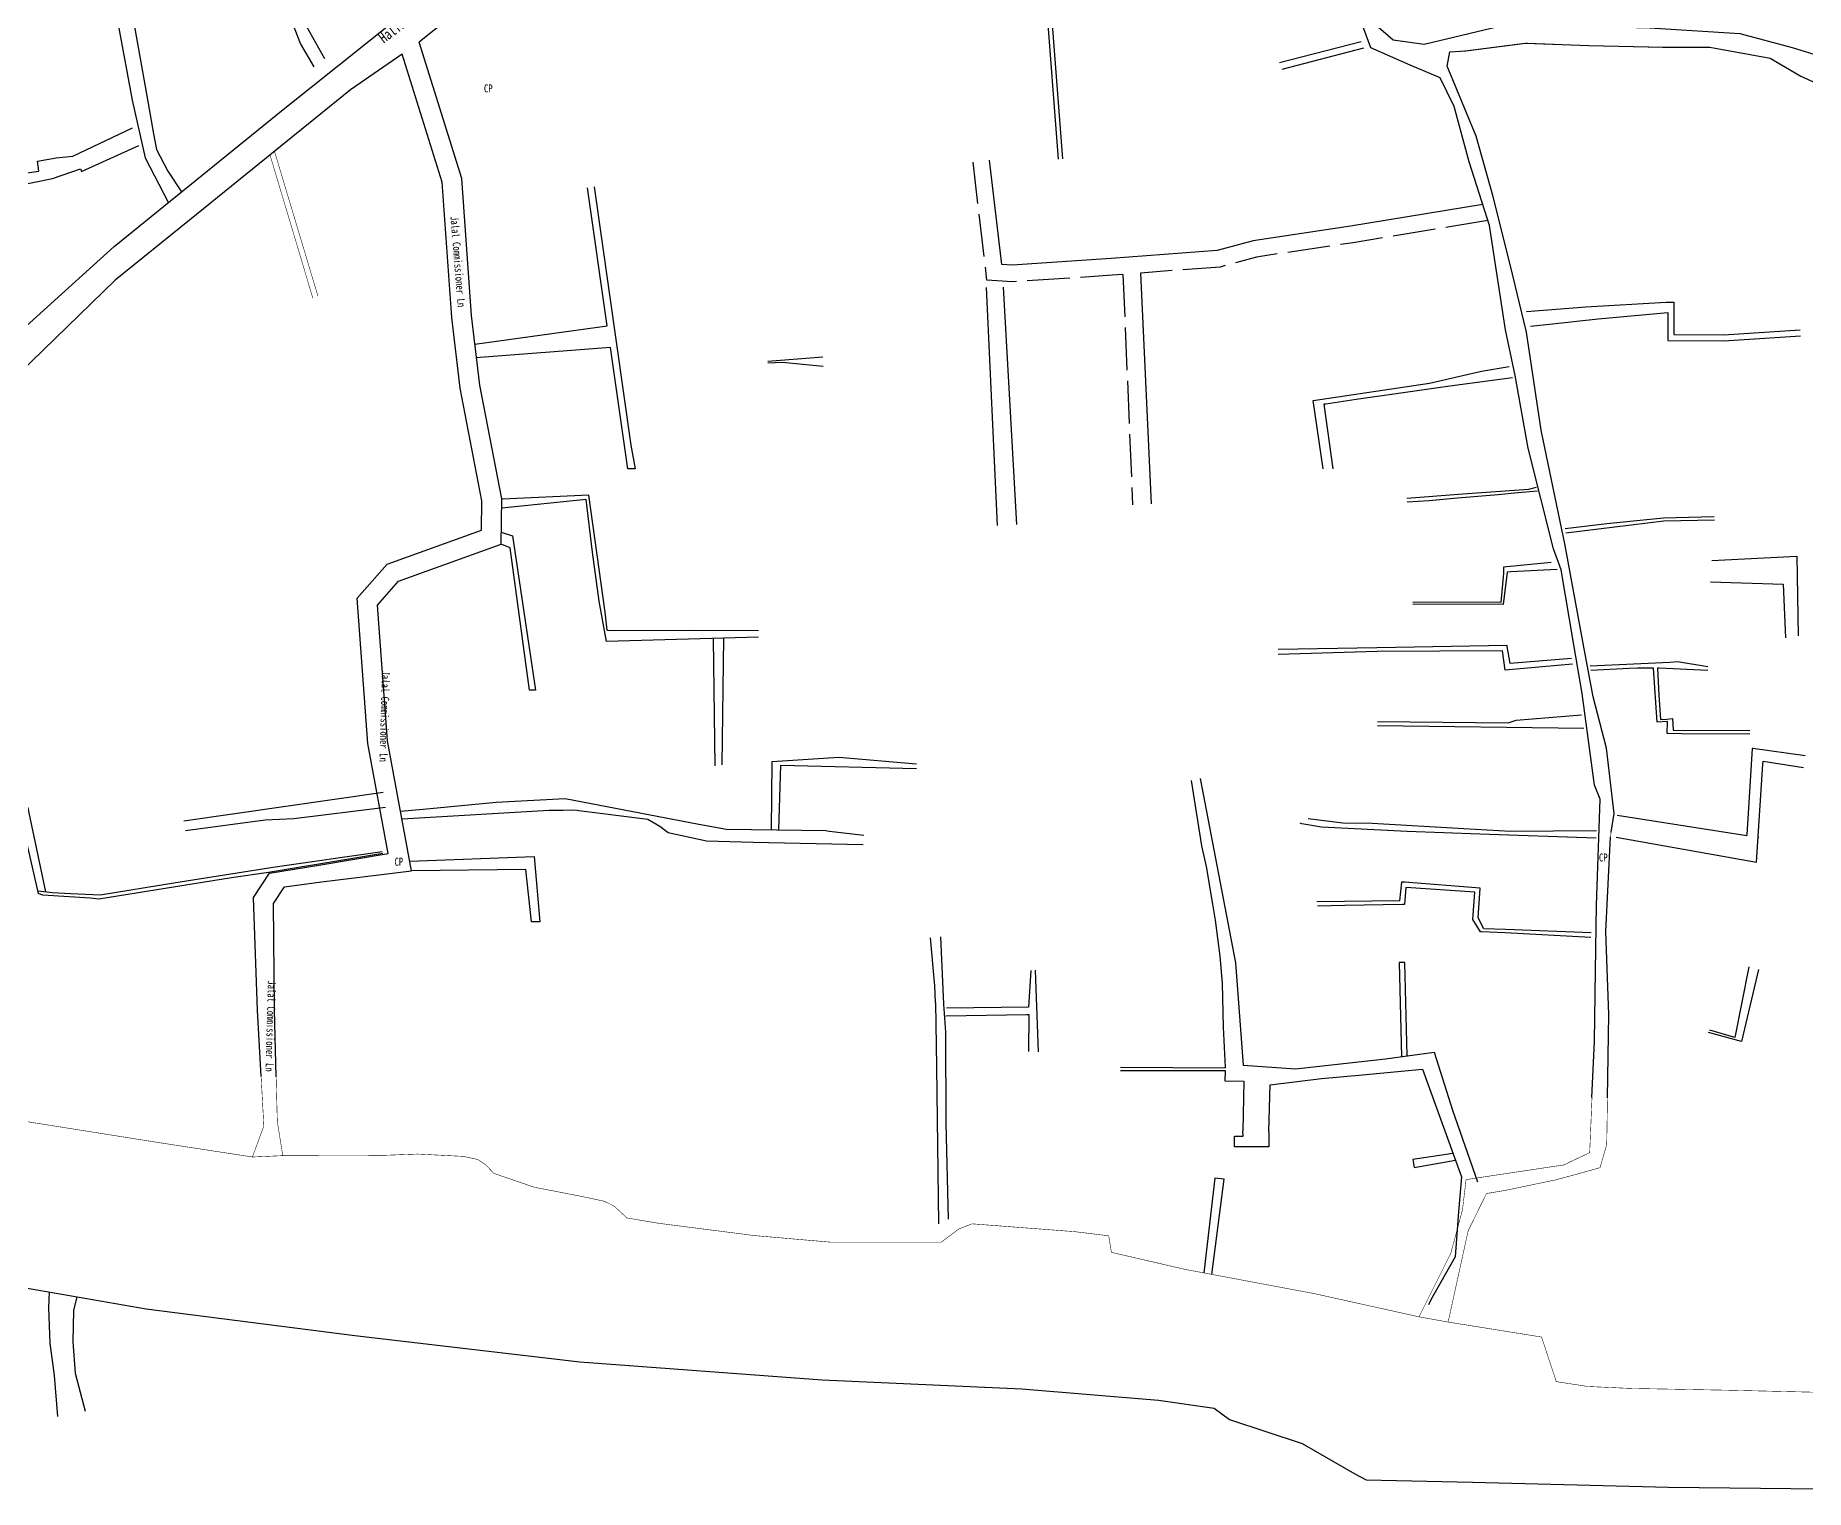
# Model space of a CAD drawing. Header units: metres. Extents: x 375792 to 378704, y 2469502 to 2471712.
# Drawn here: x 376967.1 to 377298.9, y 2469557 to 2469829.7 of the extents above; entities that cross this region are included whole.
import ezdxf
from ezdxf.enums import TextEntityAlignment as Align

# ---------------------------------------------------------------- set-up
doc = ezdxf.new("R2010")
doc.units = ezdxf.units.M
doc.header["$MEASUREMENT"] = 0
doc.linetypes.add('X2', pattern=[10, 8, -2])
for name, color, linetype in [('DLSS', 1, 'Continuous'), ('DLSS Existing Road Line', 1, 'Continuous'), ('Prived Road', 1, 'Continuous')]:
    doc.layers.add(name, color=color, linetype=linetype)
doc.styles.add('正等线体', font='')
doc.styles.get('正等线体').set_extended_font_data('SimHei')

msp = doc.modelspace()

# ---------------------------------------------------------------- linework, layer by layer
at = {"layer": 'DLSS', "linetype": 'Continuous', "flags": 128}
for points in [[(377226.44, 2469589.38, 0.1, 0.1, 0), (377232.41, 2469601.31, 0.1, 0.1, 0), (377234.6, 2469609.5, 0.1, 0.1, 0), (377235.26, 2469615.11, 0.1, 0.1, 0), (377253.61, 2469617.87, 0.1, 0.1, 0), (377258.44, 2469620.17, 0.1, 0.1, 0), (377259.31, 2469641.03, 0.1, 0.1, 0), (377259.52, 2469654.26, 0.1, 0.1, 0), (377259.69, 2469666.59, 0.1, 0.1, 0), (377260.41, 2469686.46, 0.1, 0.1, 0), (377259.34, 2469689.05, 0.1, 0.1, 0), (377257.01, 2469706.23, 0.1, 0.1, 0), (377255.47, 2469715.38, 0.1, 0.1, 0), (377253.12, 2469729.45, 0.1, 0.1, 0), (377251.63, 2469733.38, 0.1, 0.1, 0), (377246.92, 2469752.27, 0.1, 0.1, 0), (377244.44, 2469765.86, 0.1, 0.1, 0), (377242.67, 2469774.47, 0.1, 0.1, 0), (377239.64, 2469794.04, 0.1, 0.1, 0), (377235.86, 2469805.95, 0.1, 0.1, 0), (377233.04, 2469816.32, 0.1, 0.1, 0), (377230.39, 2469821.73, 0.1, 0.1, 0), (377224.79, 2469824.07, 0.1, 0.1, 0), (377217.38, 2469827.31, 0.1, 0.1, 0), (377214.07, 2469836.41, 0.1, 0.1, 0)], [(377226.44, 2469589.38, 0.1, 0.1, 0), (377232.41, 2469601.31, 0.1, 0.1, 0), (377234.6, 2469609.5, 0.1, 0.1, 0), (377235.26, 2469615.11, 0.1, 0.1, 0), (377253.61, 2469617.87, 0.1, 0.1, 0), (377258.44, 2469620.17, 0.1, 0.1, 0), (377259.31, 2469641.03, 0.1, 0.1, 0), (377259.52, 2469654.26, 0.1, 0.1, 0), (377259.69, 2469666.59, 0.1, 0.1, 0), (377260.41, 2469686.46, 0.1, 0.1, 0), (377259.34, 2469689.05, 0.1, 0.1, 0), (377257.01, 2469706.23, 0.1, 0.1, 0), (377255.47, 2469715.38, 0.1, 0.1, 0), (377253.12, 2469729.45, 0.1, 0.1, 0), (377251.63, 2469733.38, 0.1, 0.1, 0), (377246.92, 2469752.27, 0.1, 0.1, 0), (377244.44, 2469765.86, 0.1, 0.1, 0), (377242.67, 2469774.47, 0.1, 0.1, 0), (377239.64, 2469794.04, 0.1, 0.1, 0), (377235.86, 2469805.95, 0.1, 0.1, 0), (377233.04, 2469816.32, 0.1, 0.1, 0), (377230.39, 2469821.73, 0.1, 0.1, 0), (377224.79, 2469824.07, 0.1, 0.1, 0), (377217.38, 2469827.31, 0.1, 0.1, 0), (377214.07, 2469836.41, 0.1, 0.1, 0)], [(377007.73, 2469619.35, 0.1, 0.1, 0), (377009.88, 2469625.13, 0.1, 0.1, 0), (377008.69, 2469646.87, 0.1, 0.1, 0), (377007.96, 2469667.99, 0.1, 0.1, 0), (377010.97, 2469672.58, 0.1, 0.1, 0), (377020.2, 2469674.08, 0.1, 0.1, 0), (377033.2, 2469676.24, 0.1, 0.1, 0), (377029.4, 2469696.9, 0.1, 0.1, 0), (377027.35, 2469724.12, 0.1, 0.1, 0), (377032.98, 2469730.52, 0.1, 0.1, 0), (377050.68, 2469736.9, 0.1, 0.1, 0), (377050.76, 2469742.41, 0.1, 0.1, 0), (377046.7, 2469763.52, 0.1, 0.1, 0), (377045.12, 2469776.77, 0.1, 0.1, 0), (377043.3, 2469802.13, 0.1, 0.1, 0), (377035.83, 2469826.16, 0.1, 0.1, 0)], [(377007.73, 2469619.35, 0.1, 0.1, 0), (377009.88, 2469625.13, 0.1, 0.1, 0), (377008.69, 2469646.87, 0.1, 0.1, 0), (377007.96, 2469667.99, 0.1, 0.1, 0), (377010.97, 2469672.58, 0.1, 0.1, 0), (377020.2, 2469674.08, 0.1, 0.1, 0), (377033.2, 2469676.24, 0.1, 0.1, 0), (377029.4, 2469696.9, 0.1, 0.1, 0), (377027.35, 2469724.12, 0.1, 0.1, 0), (377032.98, 2469730.52, 0.1, 0.1, 0), (377050.68, 2469736.9, 0.1, 0.1, 0), (377050.76, 2469742.41, 0.1, 0.1, 0), (377046.7, 2469763.52, 0.1, 0.1, 0), (377045.12, 2469776.77, 0.1, 0.1, 0), (377043.3, 2469802.13, 0.1, 0.1, 0), (377035.83, 2469826.16, 0.1, 0.1, 0)], [(377013.44, 2469619.6, 0.1, 0.1, 0), (377012.41, 2469625.95, 0.1, 0.1, 0), (377011.86, 2469646.97, 0.1, 0.1, 0), (377011.69, 2469666.89, 0.1, 0.1, 0), (377013.73, 2469670.01, 0.1, 0.1, 0), (377020.7, 2469670.96, 0.1, 0.1, 0), (377037.58, 2469673.02, 0.1, 0.1, 0), (377033.09, 2469697.38, 0.1, 0.1, 0), (377031.18, 2469722.84, 0.1, 0.1, 0), (377035.14, 2469727.34, 0.1, 0.1, 0), (377054.36, 2469734.27, 0.1, 0.1, 0), (377054.49, 2469742.73, 0.1, 0.1, 0), (377050.38, 2469764.09, 0.1, 0.1, 0), (377048.83, 2469777.13, 0.1, 0.1, 0), (377046.98, 2469802.82, 0.1, 0.1, 0), (377039.03, 2469828.41, 0.1, 0.1, 0)], [(377013.44, 2469619.6, 0.1, 0.1, 0), (377012.41, 2469625.95, 0.1, 0.1, 0), (377011.86, 2469646.97, 0.1, 0.1, 0), (377011.69, 2469666.89, 0.1, 0.1, 0), (377013.73, 2469670.01, 0.1, 0.1, 0), (377020.7, 2469670.96, 0.1, 0.1, 0), (377037.58, 2469673.02, 0.1, 0.1, 0), (377033.09, 2469697.38, 0.1, 0.1, 0), (377031.18, 2469722.84, 0.1, 0.1, 0), (377035.14, 2469727.34, 0.1, 0.1, 0), (377054.36, 2469734.27, 0.1, 0.1, 0), (377054.49, 2469742.73, 0.1, 0.1, 0), (377050.38, 2469764.09, 0.1, 0.1, 0), (377048.83, 2469777.13, 0.1, 0.1, 0), (377046.98, 2469802.82, 0.1, 0.1, 0), (377039.03, 2469828.41, 0.1, 0.1, 0)], [(377262.33, 2469679.37, 0.1, 0.1, 0), (377262.97, 2469683.75, 0.1, 0.1, 0), (377261.56, 2469696.01, 0.1, 0.1, 0), (377259.11, 2469705.62, 0.1, 0.1, 0), (377257.3, 2469715.31, 0.1, 0.1, 0), (377253.86, 2469733.98, 0.1, 0.1, 0), (377249.32, 2469755.63, 0.1, 0.1, 0), (377246.59, 2469774, 0.1, 0.1, 0), (377243.52, 2469786.69, 0.1, 0.1, 0), (377240.3, 2469799.65, 0.1, 0.1, 0), (377237.15, 2469810.76, 0.1, 0.1, 0), (377231.7, 2469823.89, 0.1, 0.1, 0), (377232.22, 2469826.57, 0.1, 0.1, 0), (377235.22, 2469826.79, 0.1, 0.1, 0), (377246.41, 2469828.23, 0.1, 0.1, 0), (377258.3, 2469827.77, 0.1, 0.1, 0), (377272.15, 2469827.47, 0.1, 0.1, 0), (377280.98, 2469827.43, 0.1, 0.1, 0), (377292.27, 2469825.36, 0.1, 0.1, 0), (377298, 2469822.02, 0.1, 0.1, 0), (377307.43, 2469817.72, 0.1, 0.1, 0)], [(377231.9, 2469588.4, 0.1, 0.1, 0), (377233.86, 2469597.33, 0.1, 0.1, 0), (377235.66, 2469605.53, 0.1, 0.1, 0), (377239.09, 2469612.5, 0.1, 0.1, 0), (377242.79, 2469613.12, 0.1, 0.1, 0), (377252.05, 2469615.06, 0.1, 0.1, 0), (377255.25, 2469615.92, 0.1, 0.1, 0), (377260.38, 2469617.35, 0.1, 0.1, 0), (377261.63, 2469621.68, 0.1, 0.1, 0), (377262.03, 2469646.06, 0.1, 0.1, 0), (377261.46, 2469661.61, 0.1, 0.1, 0), (377262.33, 2469679.37, 0.1, 0.1, 0)], [(376961.69, 2469626.58, 0.1, 0.1, 0), (376989.23, 2469622.2, 0.1, 0.1, 0), (377007.73, 2469619.35, 0.1, 0.1, 0), (377013.44, 2469619.6, 0.1, 0.1, 0), (377032.12, 2469619.65, 0.1, 0.1, 0), (377038.72, 2469619.9, 0.1, 0.1, 0), (377047.24, 2469619.47, 0.1, 0.1, 0), (377050, 2469618.88, 0.1, 0.1, 0), (377051.49, 2469617.87, 0.1, 0.1, 0), (377053.01, 2469616.27, 0.1, 0.1, 0), (377060.59, 2469613.68, 0.1, 0.1, 0), (377069.3, 2469611.99, 0.1, 0.1, 0), (377073.67, 2469611.06, 0.1, 0.1, 0), (377075.55, 2469610.14, 0.1, 0.1, 0), (377077.95, 2469607.92, 0.1, 0.1, 0), (377083.96, 2469606.91, 0.1, 0.1, 0), (377101.89, 2469604.61, 0.1, 0.1, 0), (377116.14, 2469603.38, 0.1, 0.1, 0), (377136.86, 2469603.38, 0.1, 0.1, 0), (377140.18, 2469605.86, 0.1, 0.1, 0), (377142.64, 2469606.82, 0.1, 0.1, 0), (377161.91, 2469605.35, 0.1, 0.1, 0), (377168.27, 2469604.57, 0.1, 0.1, 0), (377168.78, 2469601.47, 0.1, 0.1, 0), (377182.66, 2469598.26, 0.1, 0.1, 0), (377206.87, 2469593.72, 0.1, 0.1, 0), (377226.44, 2469589.38, 0.1, 0.1, 0), (377231.9, 2469588.4, 0.1, 0.1, 0), (377249.42, 2469585.59, 0.1, 0.1, 0), (377252.17, 2469577.23, 0.1, 0.1, 0), (377258.09, 2469576.32, 0.1, 0.1, 0), (377266, 2469575.96, 0.1, 0.1, 0), (377284.84, 2469575.61, 0.1, 0.1, 0), (377308.64, 2469575.06, 0.1, 0.1, 0)], [(376961.69, 2469626.58, 0.1, 0.1, 0), (376989.23, 2469622.2, 0.1, 0.1, 0), (377007.73, 2469619.35, 0.1, 0.1, 0), (377013.44, 2469619.6, 0.1, 0.1, 0), (377032.12, 2469619.65, 0.1, 0.1, 0), (377038.72, 2469619.9, 0.1, 0.1, 0), (377047.24, 2469619.47, 0.1, 0.1, 0), (377050, 2469618.88, 0.1, 0.1, 0), (377051.49, 2469617.87, 0.1, 0.1, 0), (377053.01, 2469616.27, 0.1, 0.1, 0), (377060.59, 2469613.68, 0.1, 0.1, 0), (377069.3, 2469611.99, 0.1, 0.1, 0), (377073.67, 2469611.06, 0.1, 0.1, 0), (377075.55, 2469610.14, 0.1, 0.1, 0), (377077.95, 2469607.92, 0.1, 0.1, 0), (377083.96, 2469606.91, 0.1, 0.1, 0), (377101.89, 2469604.61, 0.1, 0.1, 0), (377116.14, 2469603.38, 0.1, 0.1, 0), (377136.86, 2469603.38, 0.1, 0.1, 0), (377140.18, 2469605.86, 0.1, 0.1, 0), (377142.64, 2469606.82, 0.1, 0.1, 0), (377161.91, 2469605.35, 0.1, 0.1, 0), (377168.27, 2469604.57, 0.1, 0.1, 0), (377168.78, 2469601.47, 0.1, 0.1, 0), (377182.66, 2469598.26, 0.1, 0.1, 0), (377206.87, 2469593.72, 0.1, 0.1, 0), (377226.44, 2469589.38, 0.1, 0.1, 0), (377231.9, 2469588.4, 0.1, 0.1, 0), (377249.42, 2469585.59, 0.1, 0.1, 0), (377252.17, 2469577.23, 0.1, 0.1, 0), (377258.09, 2469576.32, 0.1, 0.1, 0), (377266, 2469575.96, 0.1, 0.1, 0), (377284.84, 2469575.61, 0.1, 0.1, 0), (377308.64, 2469575.06, 0.1, 0.1, 0)]]:
    msp.add_lwpolyline(points, format="xyseb", dxfattribs=at)
for points in [[(376946.08, 2469598.12), (376987.79, 2469590.89), (377026.97, 2469585.89), (377069.12, 2469580.97), (377114.57, 2469577.57), (377151.99, 2469575.89), (377177.63, 2469573.74), (377188.04, 2469572.26), (377190.93, 2469570.12), (377204.54, 2469565.6), (377214.38, 2469559.91), (377216.54, 2469558.83), (377236.48, 2469558.38), (377273.21, 2469557.47), (377313.39, 2469556.98)], [(376946.08, 2469598.12), (376987.79, 2469590.89), (377026.97, 2469585.89), (377069.12, 2469580.97), (377114.57, 2469577.57), (377151.99, 2469575.89), (377177.63, 2469573.74), (377188.04, 2469572.26), (377190.93, 2469570.12), (377204.54, 2469565.6), (377214.38, 2469559.91), (377216.54, 2469558.83), (377236.48, 2469558.38), (377273.21, 2469557.47), (377313.39, 2469556.98)], [(376969.61, 2469594.04), (376969.53, 2469591.08), (376969.77, 2469584.42), (376970.57, 2469578.38), (376971.18, 2469570.72)], [(376969.61, 2469594.04), (376969.53, 2469591.08), (376969.77, 2469584.42), (376970.57, 2469578.38), (376971.18, 2469570.72)], [(376974.83, 2469593.13), (376974.21, 2469590.56), (376974.08, 2469584.7), (376974.49, 2469578.84), (376976.37, 2469571.7)], [(376974.83, 2469593.13), (376974.21, 2469590.56), (376974.08, 2469584.7), (376974.49, 2469578.84), (376976.37, 2469571.7)]]:
    msp.add_lwpolyline(points, dxfattribs=at)
at = {"layer": 'DLSS Existing Road Line', "linetype": 'Continuous', "flags": 128}
for points, elevation in [([(376826.91, 2469669.94), (376832.22, 2469681.71), (376837.22, 2469691.02), (376840.28, 2469694.62), (376844.83, 2469699.24), (376850.4, 2469703.08), (376865.36, 2469712.22), (376885.1, 2469721.53), (376901.85, 2469728.46), (376916.04, 2469733.49), (376922.12, 2469736.27), (376931.28, 2469743.91), (376954.09, 2469764.99), (376981.84, 2469790.06), (377013.53, 2469815.79), (377040.05, 2469836.99), (377072.13, 2469862.28), (377099.56, 2469884.88), (377111.15, 2469892.75), (377129.75, 2469905.18), (377160.21, 2469925.14), (377177.66, 2469936.87), (377210.91, 2469960.79), (377225.91, 2469972.05)], 6.13), ([(376985.34, 2469833.02), (376987.97, 2469818.33), (376989.17, 2469811.22), (376989.75, 2469808.29), (376991.91, 2469804.17), (376994.47, 2469800.32)], 7.08), ([(377215.58, 2469828.48), (377200.29, 2469824.53)], 7.08), ([(377216.02, 2469827.29), (377200.72, 2469823.28)], 7.16), ([(377074.27, 2469775.19), (377070.55, 2469801.07)], 3.62), ([(377071.82, 2469801.25), (377078.68, 2469752.84), (377079.52, 2469748.37), (377078.12, 2469748.37), (377074.85, 2469771.16)], 3.62), ([(377147.42, 2469737.77), (377145.34, 2469782.4)], 7.08), ([(377148.49, 2469782.43), (377150.96, 2469737.94)], 7.08), ([(377246.61, 2469777.88), (377257.73, 2469778.74), (377272.8, 2469779.66), (377274.21, 2469779.64)], 5.1), ([(377247.32, 2469775.12), (377251.48, 2469775.6), (377260.04, 2469776.54), (377273.09, 2469777.7)], 5.1), ([(377114.76, 2469767.55), (377107.1, 2469768.34), (377104.34, 2469768.22)], 7.08), ([(377104.36, 2469768.57), (377114.66, 2469769.37)], 9.99), ([(377208.47, 2469748.37), (377206.58, 2469761.22), (377228.43, 2469764.45), (377238.17, 2469766.71), (377243.33, 2469767.55)], 7.08), ([(377243.96, 2469765.44), (377232.25, 2469763.87), (377223.03, 2469762.55), (377214.67, 2469761.36), (377208.99, 2469760.54), (377208.57, 2469760.49), (377210.28, 2469748.37)], 7.08), ([(377102.62, 2469717.99), (377090.61, 2469718.09), (377075.51, 2469718.01), (377074.39, 2469718.1), (377074.24, 2469718.14), (377073.86, 2469721.53), (377070.81, 2469743.46), (377054.61, 2469742.68)], 7.08), ([(377248.4, 2469744.86), (377246.94, 2469744.51), (377234.67, 2469743.63), (377224.14, 2469742.82)], 7.08), ([(377248.67, 2469744.21), (377244.95, 2469743.88), (377241.31, 2469743.54), (377233.68, 2469742.88), (377228.32, 2469742.41), (377224.24, 2469742.16)], 7.08), ([(377102.62, 2469716.85), (377074.1, 2469715.98), (377072.76, 2469723.55), (377071.52, 2469732.73), (377070.28, 2469742.64), (377054.47, 2469741.04)], 7.08), ([(377281.78, 2469739.38), (377272.25, 2469739.15), (377261.63, 2469738.07), (377253.81, 2469737.16)], 7.08), ([(377281.81, 2469738.79), (377272.31, 2469738.56), (377253.98, 2469736.35)], 7.08), ([(377251.22, 2469730.81), (377242.26, 2469729.96), (377242.29, 2469728.85), (377241.78, 2469723.33), (377225.28, 2469723.41)], 7.08), ([(377281.35, 2469731.17), (377297.25, 2469732.01), (377297.5, 2469717.09)], 7.08), ([(377252.35, 2469729.54), (377243.65, 2469729.1), (377242.97, 2469729.03), (377242.19, 2469722.93), (377225.28, 2469723.03)], 7.08), ([(377281.08, 2469727.22), (377294.71, 2469726.74), (377295.17, 2469716.68)], 7.08), ([(377096.04, 2469716.65), (377095.73, 2469692.9)], 7.08), ([(377094.48, 2469692.72), (377094.2, 2469716.52)], 25.69), ([(377255.04, 2469712.82), (377243.54, 2469711.88), (377243.5, 2469711.87), (377242.98, 2469715.05), (377242.96, 2469715.24), (377218.53, 2469714.84), (377200.02, 2469714.48)], 7.08), ([(377255.19, 2469711.75), (377242.59, 2469710.63), (377242.1, 2469714.24), (377218.58, 2469714.11), (377200.02, 2469713.6)], 7.08), ([(377258.51, 2469711.43), (377273.44, 2469712.13), (377274.92, 2469712.28), (377280.61, 2469711.35)], 7.08), ([(377270.4, 2469711.01), (377267.41, 2469711.01), (377265.86, 2469710.95), (377258.68, 2469710.59)], 7.08), ([(377288.43, 2469698.64), (377275.64, 2469698.68), (377272.97, 2469698.77), (377273, 2469700.99), (377271.09, 2469700.9), (377270.4, 2469711.01)], 7.08), ([(377271.16, 2469711.01), (377271.38, 2469705.97), (377271.74, 2469701.37), (377272.89, 2469701.46), (377273.99, 2469701.55), (377274.08, 2469699.38), (377288.48, 2469699.31)], 7.08), ([(377280.61, 2469710.59), (377271.46, 2469711.01), (377271.16, 2469711.01)], 7.08), ([(377218.64, 2469701.02), (377243.17, 2469700.73), (377244.68, 2469701.24), (377256.89, 2469702.27)], 20.11), ([(377218.65, 2469700.25), (377257.33, 2469699.73)], 20.11), ([(377105.05, 2469680.72), (377105.2, 2469693.52), (377117.68, 2469694.35), (377132.24, 2469693.05)], 7.08), ([(377298.82, 2469694.58), (377289.04, 2469695.94), (377288.91, 2469695.96), (377287.9, 2469679.74), (377287.9, 2469679.66)], 7.08), ([(377289.73, 2469674.64), (377290.9, 2469692.98), (377290.95, 2469693.55), (377298.55, 2469692.4)], 7.08), ([(377106.43, 2469680.69), (377106.79, 2469692.83), (377132.23, 2469692.22)], 7.08), ([(377185.41, 2469690.3), (377192.06, 2469655.78), (377193.48, 2469636.57), (377203.31, 2469635.85), (377220.14, 2469637.75), (377229.31, 2469638.98), (377232.74, 2469628.12), (377237.43, 2469614.7)], 7.08), ([(377183.75, 2469689.92), (377185.65, 2469677.68), (377186.52, 2469673.83), (377187.71, 2469666.78), (377188.22, 2469663.76), (377189.13, 2469657.01), (377189.56, 2469651.92), (377189.75, 2469643.67), (377190.08, 2469636.18), (377190.08, 2469636.08)], 7.08), ([(377122.22, 2469677.9), (377101.59, 2469678.33), (377092.89, 2469678.55), (377085.7, 2469680.12), (377084.09, 2469681.33), (377081.84, 2469682.61), (377068.95, 2469684.28), (377068.64, 2469684.31), (377067.61, 2469684.36), (377066.01, 2469684.33), (377063.37, 2469684.32), (377035.8, 2469682.69)], 7.08), ([(377115.37, 2469680.51), (377122.36, 2469679.67)], 15.76), ([(377259.64, 2469679.13), (377237.85, 2469679.87), (377224.2, 2469680.4), (377208.18, 2469681.22), (377204.46, 2469681.8), (377204.19, 2469681.95)], 7.08), ([(377259.72, 2469680.52), (377243.6, 2469680.4), (377234.83, 2469680.9), (377217.69, 2469681.9), (377212.18, 2469681.97), (377205.64, 2469682.78)], 7.08), ([(377263.58, 2469683.45), (377287.9, 2469679.66)], 7.08), ([(377263.42, 2469679.3), (377289.73, 2469674.64)], 7.08), ([(377290.03, 2469679.33), (377290.15, 2469679.31)], 7.08), ([(376967.59, 2469669.27), (376970.22, 2469668.93), (376973.68, 2469668.76), (376979.19, 2469668.52), (376993.01, 2469670.76), (377012.03, 2469673.78), (377032.06, 2469676.62)], 7.08), ([(377032.17, 2469676.23), (377026.96, 2469675.38), (377010.77, 2469672.72), (377003.8, 2469671.71), (376978.92, 2469667.7), (376977.35, 2469667.91), (376968.47, 2469668.46), (376967.6, 2469668.73)], 7.08), ([(377258.69, 2469661.4), (377242.67, 2469661.99), (377238.61, 2469662.13), (377237.53, 2469664.21), (377237.9, 2469669.75), (377223.71, 2469670.91), (377223.15, 2469670.89), (377222.78, 2469667.38), (377207.31, 2469667.18)], 11.18), ([(377258.64, 2469660.48), (377242.6, 2469661.39), (377238.15, 2469661.56), (377237.95, 2469661.57), (377236.52, 2469663.9), (377236.88, 2469668.99), (377223.99, 2469669.88), (377223.69, 2469666.7), (377223.37, 2469666.72), (377212.56, 2469666.53), (377207.44, 2469666.36)], 11.18), ([(377135.79, 2469648.33), (377135.65, 2469651.46), (377134.86, 2469660.47)], 7.08), ([(377138.22, 2469607.72), (377137.77, 2469625.69), (377137.71, 2469642.78), (377137.34, 2469648.01), (377136.82, 2469660.65)], 5.63), ([(377153.69, 2469654.29), (377153.26, 2469647.45), (377137.85, 2469647.26)], 7.08), ([(377154.5, 2469654.36), (377155.05, 2469639.08)], 7.08), ([(377290.09, 2469654.49), (377286.87, 2469641.02), (377280.71, 2469642.67)], 7.08), ([(377288.3, 2469655), (377285.64, 2469641.77), (377280.95, 2469643.14)], 7.08), ([(377135.79, 2469648.33), (377135.99, 2469636.28), (377136.37, 2469606.82)], 7.08), ([(377137.75, 2469645.81), (377152.95, 2469646.07), (377153.31, 2469646.09), (377153.21, 2469639.11)], 7.08), ([(377170.5, 2469635.59), (377190.07, 2469635.57)], 10.57), ([(377170.51, 2469636.22), (377190.08, 2469636.08)], 10.57), ([(377190.07, 2469635.57), (377190.04, 2469633.61), (377193.6, 2469633.56), (377193.44, 2469624.19)], 7.08), ([(377198.26, 2469624.16), (377198.55, 2469632.89), (377208.14, 2469634.05), (377215.85, 2469634.75), (377227.08, 2469635.8), (377234.38, 2469615.65), (377233.87, 2469609.05), (377233.25, 2469600.61), (377228.65, 2469592.58), (377228.25, 2469591.64)], 19.15), ([(377198.26, 2469624.16), (377198.26, 2469621.23), (377191.87, 2469621.23), (377191.87, 2469623.26), (377193.33, 2469623.26), (377193.33, 2469623.26), (377193.46, 2469623.26), (377193.44, 2469624.19)], 19.15)]:
    msp.add_lwpolyline(points, dxfattribs=dict(at, elevation=elevation))
for points in [[(377179.81, 2469932.57), (377185.23, 2469925.33), (377192.3, 2469919.97), (377203.35, 2469913.55), (377206.58, 2469905.14), (377204.71, 2469884.62), (377203.28, 2469869.38), (377205.83, 2469858.31), (377215.17, 2469840.85), (377218.32, 2469831.63), (377221.59, 2469828.8), (377227.43, 2469828.02), (377241.56, 2469831.41), (377259.56, 2469831.31), (377269.69, 2469831.09), (377286.61, 2469830.01), (377296.4, 2469827.4), (377301.29, 2469825.89)], [(377177.41, 2469930.86), (377160.63, 2469918.95), (377126.15, 2469895.78), (377102.23, 2469878.65), (377084.56, 2469864.99), (377039.03, 2469828.41)], [(377177.41, 2469930.86), (377160.63, 2469918.95), (377126.15, 2469895.78), (377102.23, 2469878.65), (377084.56, 2469864.99), (377039.03, 2469828.41)], [(377019.31, 2469823.75), (377016.75, 2469828.11), (377013.56, 2469836.38), (377012.68, 2469844.78), (377012.47, 2469853.28), (377012.1, 2469862.51), (377011.72, 2469871.19), (377011.07, 2469885.39), (377010.92, 2469888.05), (377010.89, 2469889.1)], [(377021.31, 2469825.27), (377016.79, 2469833.24), (377015.52, 2469838.6), (377015.21, 2469839.69), (377014.51, 2469846.76), (377014.4, 2469847.97), (377014.23, 2469851.28), (377014.06, 2469857.72), (377013.67, 2469865.25), (377013.56, 2469874.37), (377013.27, 2469887.81), (377013.74, 2469888.54), (377014.02, 2469888.87)], [(377258.87, 2469630.51), (377259.31, 2469641.03), (377259.52, 2469654.26), (377259.69, 2469666.59), (377260.41, 2469686.46), (377259.34, 2469689.05), (377257.01, 2469706.23), (377255.47, 2469715.38), (377253.12, 2469729.45), (377251.63, 2469733.38), (377246.92, 2469752.27), (377244.44, 2469765.86), (377242.67, 2469774.47), (377239.64, 2469794.04), (377235.86, 2469805.95), (377233.04, 2469816.32), (377230.39, 2469821.73), (377224.79, 2469824.07), (377217.38, 2469827.31), (377214.07, 2469836.41)], [(377258.87, 2469630.51), (377259.31, 2469641.03), (377259.52, 2469654.26), (377259.69, 2469666.59), (377260.41, 2469686.46), (377259.34, 2469689.05), (377257.01, 2469706.23), (377255.47, 2469715.38), (377253.12, 2469729.45), (377251.63, 2469733.38), (377246.92, 2469752.27), (377244.44, 2469765.86), (377242.67, 2469774.47), (377239.64, 2469794.04), (377235.86, 2469805.95), (377233.04, 2469816.32), (377230.39, 2469821.73), (377224.79, 2469824.07), (377217.38, 2469827.31), (377214.07, 2469836.41)], [(376967.41, 2469834.68), (376979.06, 2469834.45), (376980.83, 2469834.45), (376982.21, 2469833.69), (376985.17, 2469817.51), (376987.65, 2469806.71), (376991.92, 2469798.36)], [(377035.83, 2469826.16), (377026.13, 2469819.43), (376995.95, 2469795.04), (376982, 2469783.77), (376957.19, 2469759.68), (376929.78, 2469735.83), (376921.98, 2469730), (376914.75, 2469727.3), (376894.16, 2469719.2), (376886.5, 2469716.1), (376861.39, 2469704.33), (376852.13, 2469698.33), (376847.44, 2469693.56), (376843.66, 2469688.67), (376839.1, 2469679.66), (376836.63, 2469675.92), (376832.74, 2469666.34)], [(377009.37, 2469634.46), (377008.69, 2469646.87), (377007.96, 2469667.99), (377010.97, 2469672.58), (377020.2, 2469674.08), (377033.2, 2469676.24), (377029.4, 2469696.9), (377027.35, 2469724.12), (377032.98, 2469730.52), (377050.68, 2469736.9), (377050.76, 2469742.41), (377046.7, 2469763.52), (377045.12, 2469776.77), (377043.3, 2469802.13), (377035.83, 2469826.16)], [(377012.19, 2469634.41), (377011.86, 2469646.97), (377011.69, 2469666.89), (377013.73, 2469670.01), (377020.7, 2469670.96), (377037.58, 2469673.02), (377033.09, 2469697.38), (377031.18, 2469722.84), (377035.14, 2469727.34), (377054.36, 2469734.27), (377054.49, 2469742.73), (377050.38, 2469764.09), (377048.83, 2469777.13), (377046.98, 2469802.82), (377039.03, 2469828.41)], [(377262.47, 2469680.23), (377263.05, 2469683.75), (377261.56, 2469696.01), (377259.11, 2469705.62), (377257.3, 2469715.31), (377253.86, 2469733.98), (377249.32, 2469755.63), (377246.59, 2469774), (377243.52, 2469786.69), (377240.3, 2469799.65), (377237.15, 2469810.76), (377231.7, 2469823.89), (377232.22, 2469826.57), (377235.22, 2469826.79), (377246.41, 2469828.23), (377258.3, 2469827.77), (377272.15, 2469827.47), (377280.98, 2469827.43), (377292.27, 2469825.36), (377298, 2469822.02), (377307.43, 2469817.72)], [(376937.87, 2469796.83), (376940.3, 2469797.02), (376942.66, 2469797.25), (376951.86, 2469798), (376951.82, 2469798.41), (376951.7, 2469799.97), (376951.57, 2469801.91), (376955.79, 2469802.53), (376967.71, 2469804.19), (376967.43, 2469806.1), (376970.97, 2469806.68), (376974.09, 2469807.04), (376985.23, 2469812.33)], [(376937.75, 2469795.5), (376954.55, 2469797.41), (376955.3, 2469797.52), (376954.92, 2469799.51), (376956.72, 2469800.08), (376970.23, 2469802.84), (376975.49, 2469804.64), (376975.67, 2469804.11), (376986.46, 2469809.03)], [(377238.4, 2469797.94), (377213.59, 2469793.87), (377195.34, 2469791.16), (377188.63, 2469789.32), (377168.72, 2469787.81), (377150.16, 2469786.57), (377148.24, 2469786.71), (377145.95, 2469806.27)], [(377174.2, 2469785.09), (377176.21, 2469741.8)], [(377049.46, 2469771.78), (377074.27, 2469775.19)], [(377074.85, 2469771.16), (377049.62, 2469769.2)], [(377035.52, 2469684.21), (377039.72, 2469684.6), (377053.45, 2469685.88), (377066.38, 2469686.55), (377091.45, 2469681.77), (377096.59, 2469680.85), (377115.38, 2469680.56)], [(377261.78, 2469630.46), (377262.03, 2469646.06), (377261.46, 2469661.61), (377262.33, 2469679.37)]]:
    msp.add_lwpolyline(points, dxfattribs=at)
at = {"layer": 'DLSS Existing Road Line', "linetype": 'Continuous', "const_width": 0.1, "flags": 128}
for points in [[(377011.04, 2469807.24), (377019.07, 2469780.39)], [(377011.88, 2469807.91), (377020.01, 2469780.8)]]:
    msp.add_lwpolyline(points, dxfattribs=at)
at = {"layer": 'DLSS Existing Road Line', "linetype": 'X2', "flags": 128}
for points in [[(377170.94, 2469784.85), (377168.94, 2469784.69), (377150.15, 2469783.44), (377145.44, 2469783.78), (377142.85, 2469805.91)], [(377239.35, 2469794.93), (377214.07, 2469790.78), (377195.99, 2469788.1), (377189.16, 2469786.23), (377174.2, 2469785.09)], [(377170.94, 2469784.85), (377172.73, 2469741.64)]]:
    msp.add_lwpolyline(points, dxfattribs=at)
at = {"layer": 'Prived Road'}
for points in [[(377156.7, 2469844.57), (377156.49, 2469836.61), (377158.82, 2469806.47)], [(377157.5, 2469844.55), (377157.29, 2469836.63), (377159.62, 2469806.53)], [(377273.09, 2469777.7), (377273.08, 2469772.46), (377283.57, 2469772.41), (377297.99, 2469773.32)], [(377274.21, 2469779.64), (377274.2, 2469773.57), (377283.54, 2469773.53), (377297.92, 2469774.43)], [(377054.39, 2469736.49), (377056.52, 2469735.85), (377060.83, 2469706.9), (377059.71, 2469706.9), (377056.07, 2469733.55), (377054.36, 2469734.27)], [(376994.9, 2469682.39), (377032.28, 2469687.77)], [(376995.2, 2469680.6), (377010.13, 2469682.58), (377015.51, 2469682.82), (377032.66, 2469684.93)], [(377037.25, 2469674.84), (377060.58, 2469675.71), (377061.63, 2469663.43), (377060.06, 2469663.43), (377058.99, 2469673.26), (377037.58, 2469673.02)], [(377232.76, 2469620.02), (377225.31, 2469618.85), (377225.54, 2469617.38), (377233.26, 2469618.76)], [(377187.61, 2469597.34), (377189.91, 2469615.19), (377188.19, 2469615.35), (377186.09, 2469597.62)]]:
    msp.add_lwpolyline(points, dxfattribs=at)
at = {"layer": 'Prived Road', "elevation": 7.08}
for points in [[(376969.04, 2469669.08), (376965.86, 2469683.91), (376965.67, 2469684.8), (376951.35, 2469683.68), (376951.47, 2469682.42), (376964.39, 2469683.49), (376965.16, 2469679.23), (376965.74, 2469676.7), (376967.6, 2469668.73)], [(377224.24, 2469638.3), (377223.77, 2469655.81), (377222.69, 2469655.81), (377223.14, 2469638.15)]]:
    msp.add_lwpolyline(points, dxfattribs=at)

# ---------------------------------------------------------------- texts
at = {"layer": 'DLSS Existing Road Line', "linetype": 'Continuous', "style": '正等线体', "width": 0.8}
for s, height, rotation, p in [('Halishahar Rd', 2, 37.3962, (377037.36, 2469833.22, 11.7)), ('Jalal Commissioner Ln', 1.5, 274.6447, (377046.32, 2469787.26, 7.08)), ('Jalal Commissioner Ln', 1.5, 268.4563, (377032.57, 2469702.01, -0.89)), ('Jalal Commissioner Ln', 1.5, 268.4563, (377011.2, 2469643.91, -0.89))]:
    msp.add_text(s, height=height, rotation=rotation, dxfattribs=at).set_placement(p, align=Align.MIDDLE)
for p in [(377051.96, 2469819.73), (377035.18, 2469674.72), (377260.99, 2469675.51)]:
    msp.add_text('CP', height=1.5, dxfattribs=at).set_placement(p, align=Align.MIDDLE)

doc.saveas('drawing.dxf')
